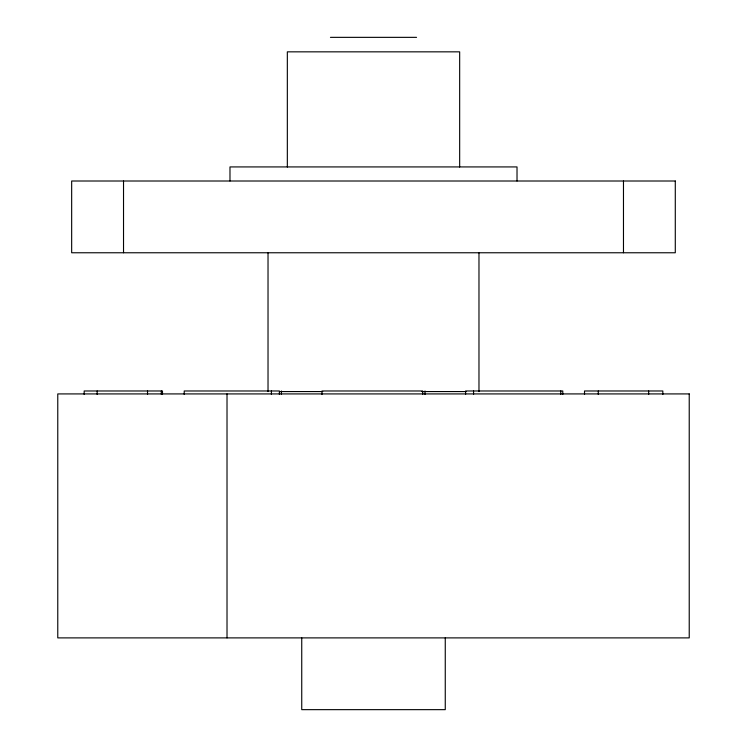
<?xml version="1.0" encoding="UTF-8"?>
<svg xmlns="http://www.w3.org/2000/svg" width="747" height="747" viewBox="0 0 747 747"><rect width="100%" height="100%" fill="white"/><g stroke="black" fill="none" stroke-linecap="round" stroke-linejoin="round"><path stroke-width="1.12" d="M330.445 37.35L416.555 37.35M279.808 391.559L322.732 391.559M421.943 391.559L466.109 391.559M662.822 394.463L662.822 390.98L584.509 390.98L584.509 394.463M648.648 390.98L648.648 394.463M623.474 181.007L623.474 252.766M598.3 390.98L598.3 394.463M562.78 394.463L562.78 390.98L465.586 390.98L465.586 394.463M560.745 390.98L560.745 394.463M517.017 181.007L517.017 166.926L229.983 166.926L229.983 181.007M478.976 252.766L478.976 391.559M473.551 390.98L473.551 394.463M459.666 167.048L459.666 51.842L287.334 51.842L287.334 167.048M445.259 637.891L445.259 709.65L301.741 709.65L301.741 637.891M425.015 390.98L425.015 394.463M422.671 394.463L422.671 390.98L321.985 390.98L321.985 394.463M281.414 390.98L281.414 394.463M279.387 394.463L279.387 390.98L184.22 390.98L184.22 394.463M271.422 390.98L271.422 394.463M268.024 252.766L268.024 391.559M227.013 393.921L227.013 637.891M162.491 394.463L162.491 390.98L84.178 390.98L84.178 394.463M161.324 390.98L161.324 394.463M147.523 390.98L147.523 394.463M123.526 181.007L123.526 252.766M97.175 390.98L97.175 394.463M675.288 181.007L71.665 181.007L71.665 252.766L675.288 252.766L675.288 181.007M689.229 393.921L57.771 393.921L57.771 637.891L689.229 637.891L689.229 393.921"/></g></svg>
